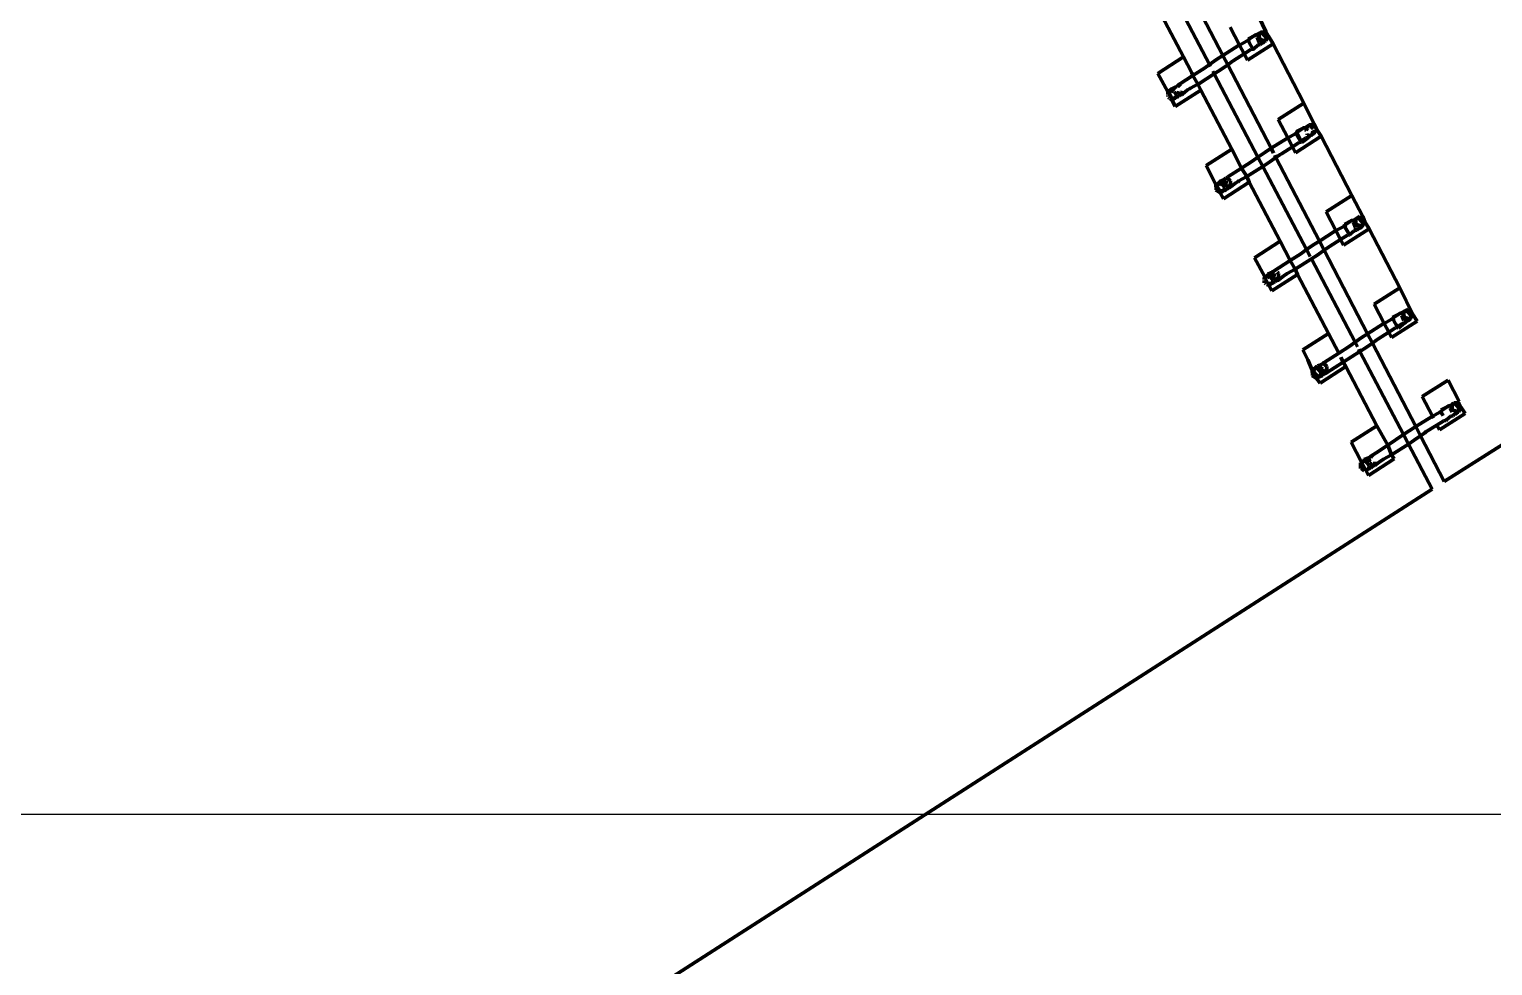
# Model space of a CAD drawing. Header units: millimetres. Extents: x 4307 to 31003, y 2809 to 20009.
# Drawn here: x 19202.6 to 19275, y 8530.5 to 8576.8 of the extents above; entities that cross this region are included whole.
import ezdxf

# ---------------------------------------------------------------- set-up
doc = ezdxf.new("R2010")
doc.units = ezdxf.units.MM
doc.layers.add('ProfileEdges', color=7, linetype='Continuous')

msp = doc.modelspace()

# ---------------------------------------------------------------- linework, layer by layer
for p, q in [((19263.102, 8575.861), (19263.16, 8575.854)), ((19259.424, 8573.698), (19259.364, 8573.733)), ((19259.583, 8573.607), (19259.452, 8573.644)), ((19259.611, 8573.591), (19259.583, 8573.607)), ((19265.337, 8571.723), (19265.507, 8571.373)), ((19265.525, 8571.296), (19265.507, 8571.373)), ((19265.486, 8571.272), (19265.525, 8571.296)), ((19261.705, 8569.388), (19261.709, 8569.363)), ((19261.709, 8569.363), (19261.713, 8569.292)), ((19261.968, 8569.018), (19261.837, 8569.055)), ((19261.995, 8569.002), (19261.968, 8569.018)), ((19267.646, 8567.168), (19267.685, 8567.143)), ((19267.871, 8566.682), (19267.929, 8566.676)), ((19264.089, 8564.799), (19264.093, 8564.774)), ((19264.093, 8564.774), (19264.097, 8564.703)), ((19264.352, 8564.429), (19264.221, 8564.465)), ((19264.379, 8564.413), (19264.352, 8564.429)), ((19270.065, 8562.422), (19270.276, 8562.195)), ((19270.255, 8562.093), (19270.294, 8562.118)), ((19270.294, 8562.118), (19270.276, 8562.195)), ((19266.474, 8560.21), (19266.498, 8560.058)), ((19266.498, 8560.058), (19266.512, 8559.968)), ((19266.572, 8559.934), (19266.512, 8559.968)), ((19266.683, 8559.87), (19266.572, 8559.934)), ((19266.764, 8559.824), (19266.683, 8559.87)), ((19272.449, 8557.833), (19272.573, 8557.736)), ((19272.658, 8557.574), (19272.698, 8557.498)), ((19268.858, 8555.621), (19268.866, 8555.524)), ((19268.912, 8555.435), (19268.892, 8555.405)), ((19268.94, 8555.382), (19268.901, 8555.376)), ((19269.121, 8555.25), (19268.99, 8555.287)), ((19269.148, 8555.234), (19269.121, 8555.25))]:
    msp.add_line(p, q)
msp.add_lwpolyline([(17159.575, 9782.639), (19682.838, 9782.639), (19682.838, 8537.975), (17159.575, 8537.975)], close=True)
at = {"layer": 'ProfileEdges', "lineweight": 211}
for p, q in [((19338.128, 8596.113), (19272.584, 8554.444)), ((19259.489, 8579.65), (19261.636, 8575.516)), ((19260.967, 8575.076), (19258.809, 8579.193)), ((19259.679, 8575.449), (19258.148, 8578.37)), ((19263.268, 8577.738), (19263.758, 8576.706)), ((19262.457, 8576.035), (19261.993, 8576.928)), ((19263.231, 8576.528), (19262.877, 8576.346)), ((19263.231, 8576.528), (19262.916, 8576.322)), ((19263.332, 8576.554), (19263.231, 8576.528)), ((19263.352, 8576.475), (19263.324, 8576.428)), ((19263.425, 8576.181), (19263.324, 8576.428)), ((19263.332, 8576.554), (19263.434, 8576.616)), ((19263.352, 8576.475), (19263.332, 8576.554)), ((19263.435, 8576.562), (19263.352, 8576.475)), ((19263.489, 8576.653), (19263.434, 8576.616)), ((19263.435, 8576.562), (19263.434, 8576.616)), ((19263.439, 8576.345), (19263.435, 8576.562)), ((19263.463, 8576.629), (19263.526, 8576.671)), ((19263.526, 8576.671), (19263.489, 8576.653)), ((19263.758, 8576.706), (19263.526, 8576.671)), ((19263.785, 8576.412), (19263.526, 8576.671)), ((19263.881, 8576.47), (19263.758, 8576.706)), ((19263.881, 8576.47), (19263.767, 8576.239)), ((19263.881, 8576.47), (19264.123, 8576.094)), ((19262.41, 8576.009), (19261.636, 8575.516)), ((19262.41, 8576.009), (19262.457, 8576.035)), ((19262.457, 8576.035), (19262.809, 8576.221)), ((19262.685, 8575.596), (19262.457, 8576.035)), ((19263.023, 8575.811), (19262.685, 8575.596)), ((19262.893, 8576.274), (19262.809, 8576.221)), ((19264.123, 8576.094), (19262.848, 8575.283)), ((19262.877, 8576.346), (19262.916, 8576.322)), ((19262.916, 8576.322), (19262.893, 8576.274)), ((19262.912, 8576.189), (19262.893, 8576.274)), ((19262.912, 8576.189), (19263.102, 8575.861)), ((19262.953, 8576.312), (19262.916, 8576.322)), ((19263.121, 8575.828), (19263.023, 8575.811)), ((19263.102, 8575.861), (19263.121, 8575.828)), ((19263.121, 8575.828), (19263.16, 8575.854)), ((19263.365, 8576.027), (19263.16, 8575.854)), ((19263.363, 8576.202), (19263.425, 8576.181)), ((19263.365, 8576.027), (19263.478, 8576.055)), ((19263.439, 8576.345), (19263.695, 8576.234)), ((19263.559, 8576.146), (19263.478, 8576.055)), ((19263.638, 8576.188), (19263.516, 8576.2)), ((19263.667, 8576.179), (19263.559, 8576.146)), ((19263.587, 8576.128), (19263.667, 8576.179)), ((19263.695, 8576.234), (19263.638, 8576.188)), ((19263.667, 8576.179), (19263.638, 8576.188)), ((19263.695, 8576.234), (19263.667, 8576.179)), ((19263.739, 8576.262), (19263.695, 8576.234)), ((19263.695, 8576.234), (19263.767, 8576.239)), ((19263.785, 8576.412), (19263.739, 8576.262)), ((19264.123, 8576.094), (19265.643, 8573.167)), ((19259.679, 8575.449), (19258.407, 8574.633)), ((19260.095, 8574.656), (19259.679, 8575.449)), ((19260.967, 8575.076), (19260.722, 8574.891)), ((19261.318, 8575.314), (19260.967, 8575.076)), ((19261.023, 8574.969), (19260.967, 8575.076)), ((19261.636, 8575.516), (19261.318, 8575.314)), ((19261.565, 8574.841), (19261.873, 8575.06)), ((19261.636, 8575.516), (19261.873, 8575.06)), ((19261.873, 8575.06), (19262.09, 8575.217)), ((19261.873, 8575.06), (19264.021, 8570.927)), ((19262.141, 8575.251), (19262.09, 8575.217)), ((19262.685, 8575.596), (19262.141, 8575.251)), ((19262.848, 8575.283), (19262.685, 8575.596)), ((19258.904, 8573.721), (19258.407, 8574.633)), ((19260.152, 8574.527), (19259.493, 8574.104)), ((19260.095, 8574.656), (19260.152, 8574.527)), ((19260.722, 8574.891), (19260.152, 8574.527)), ((19260.152, 8574.527), (19260.389, 8574.094)), ((19261.209, 8574.614), (19260.435, 8574.119)), ((19261.209, 8574.614), (19261.141, 8574.745)), ((19261.565, 8574.841), (19261.209, 8574.614)), ((19263.368, 8570.497), (19261.209, 8574.614)), ((19259.085, 8573.876), (19258.904, 8573.721)), ((19258.905, 8573.683), (19258.904, 8573.721)), ((19258.907, 8573.582), (19258.905, 8573.683)), ((19258.969, 8573.651), (19258.905, 8573.683)), ((19258.909, 8573.483), (19258.908, 8573.543)), ((19258.969, 8573.651), (19259.085, 8573.876)), ((19258.969, 8573.651), (19259.092, 8573.415)), ((19259.054, 8573.707), (19259.314, 8573.989)), ((19259.085, 8573.876), (19259.314, 8573.989)), ((19259.351, 8573.577), (19259.224, 8573.72)), ((19259.267, 8572.993), (19260.539, 8573.809)), ((19259.295, 8573.431), (19259.351, 8573.577)), ((19259.314, 8573.989), (19259.364, 8573.987)), ((19259.43, 8574.047), (19259.364, 8573.987)), ((19259.424, 8573.698), (19259.403, 8573.739)), ((19259.452, 8573.644), (19259.424, 8573.698)), ((19259.43, 8574.047), (19259.453, 8574.062)), ((19259.452, 8573.644), (19259.49, 8573.553)), ((19259.493, 8574.104), (19259.453, 8574.062)), ((19259.543, 8573.978), (19259.453, 8574.062)), ((19259.49, 8573.553), (19259.453, 8573.505)), ((19259.49, 8573.553), (19259.583, 8573.607)), ((19259.49, 8573.553), (19259.611, 8573.591)), ((19259.583, 8573.607), (19259.604, 8573.623)), ((19259.604, 8573.623), (19259.617, 8573.771)), ((19259.611, 8573.591), (19259.604, 8573.623)), ((19259.633, 8573.606), (19259.611, 8573.591)), ((19259.89, 8573.813), (19259.633, 8573.606)), ((19259.982, 8573.865), (19259.89, 8573.813)), ((19260.039, 8573.907), (19259.982, 8573.865)), ((19260.039, 8573.907), (19260.389, 8574.094)), ((19260.389, 8574.094), (19260.435, 8574.119)), ((19260.389, 8574.094), (19260.539, 8573.809)), ((19260.539, 8573.809), (19262.07, 8570.888)), ((19258.933, 8573.437), (19258.978, 8573.406)), ((19259.007, 8573.387), (19259.117, 8573.313)), ((19259.206, 8573.413), (19259.092, 8573.415)), ((19259.117, 8573.313), (19259.092, 8573.415)), ((19259.117, 8573.313), (19259.16, 8573.336)), ((19259.267, 8572.993), (19259.117, 8573.313)), ((19259.232, 8573.384), (19259.16, 8573.336)), ((19259.232, 8573.384), (19259.206, 8573.413)), ((19259.232, 8573.384), (19259.295, 8573.431)), ((19259.353, 8573.45), (19259.295, 8573.431)), ((19259.295, 8573.431), (19259.333, 8573.411)), ((19259.353, 8573.45), (19259.333, 8573.411)), ((19259.353, 8573.45), (19259.453, 8573.505)), ((19264.368, 8572.356), (19265.643, 8573.167)), ((19265.643, 8573.167), (19266.142, 8572.117)), ((19264.841, 8571.446), (19264.368, 8572.356)), ((19265.847, 8572.039), (19265.91, 8572.081)), ((19266.142, 8572.117), (19265.91, 8572.081)), ((19266.106, 8571.894), (19265.91, 8572.081)), ((19266.265, 8571.881), (19266.142, 8572.117)), ((19264.794, 8571.42), (19264.021, 8570.927)), ((19264.794, 8571.42), (19264.841, 8571.446)), ((19264.841, 8571.446), (19265.193, 8571.632)), ((19264.841, 8571.446), (19265.07, 8571.007)), ((19265.193, 8571.632), (19265.276, 8571.692)), ((19266.498, 8571.523), (19265.223, 8570.712)), ((19265.615, 8571.939), (19265.261, 8571.757)), ((19265.301, 8571.733), (19265.261, 8571.757)), ((19265.301, 8571.733), (19265.276, 8571.692)), ((19265.276, 8571.692), (19265.296, 8571.6)), ((19265.296, 8571.6), (19265.486, 8571.272)), ((19265.301, 8571.733), (19265.615, 8571.939)), ((19265.301, 8571.733), (19265.337, 8571.723)), ((19265.749, 8571.438), (19265.525, 8571.296)), ((19265.544, 8571.216), (19265.862, 8571.466)), ((19265.717, 8571.964), (19265.615, 8571.939)), ((19265.678, 8571.897), (19265.717, 8571.964)), ((19265.736, 8571.886), (19265.708, 8571.839)), ((19265.75, 8571.832), (19265.708, 8571.839)), ((19265.819, 8572.027), (19265.717, 8571.964)), ((19265.717, 8571.964), (19265.736, 8571.886)), ((19265.821, 8571.913), (19265.736, 8571.886)), ((19265.736, 8571.886), (19265.75, 8571.832)), ((19265.749, 8571.438), (19265.862, 8571.466)), ((19265.821, 8571.913), (19265.75, 8571.832)), ((19265.797, 8571.641), (19265.809, 8571.592)), ((19265.944, 8571.557), (19265.809, 8571.592)), ((19265.847, 8572.039), (19265.819, 8572.027)), ((19265.821, 8571.913), (19265.819, 8572.027)), ((19265.862, 8571.466), (19265.944, 8571.557)), ((19265.982, 8571.561), (19265.944, 8571.557)), ((19266.022, 8571.599), (19265.982, 8571.561)), ((19265.982, 8571.561), (19266.051, 8571.59)), ((19265.984, 8571.704), (19266.092, 8571.669)), ((19266.076, 8571.638), (19266.022, 8571.599)), ((19266.051, 8571.59), (19266.022, 8571.599)), ((19266.051, 8571.59), (19266.076, 8571.638)), ((19266.123, 8571.673), (19266.076, 8571.638)), ((19266.151, 8571.65), (19266.076, 8571.638)), ((19266.092, 8571.669), (19266.123, 8571.673)), ((19266.123, 8571.673), (19266.168, 8571.82)), ((19266.123, 8571.673), (19266.151, 8571.65)), ((19266.265, 8571.881), (19266.151, 8571.65)), ((19266.265, 8571.881), (19266.498, 8571.523)), ((19268.018, 8568.596), (19266.498, 8571.523)), ((19262.07, 8570.888), (19260.798, 8570.072)), ((19262.56, 8569.953), (19262.07, 8570.888)), ((19263.703, 8570.724), (19263.368, 8570.497)), ((19264.021, 8570.927), (19263.703, 8570.724)), ((19264.021, 8570.927), (19264.143, 8570.691)), ((19264.258, 8570.471), (19264.474, 8570.628)), ((19264.525, 8570.662), (19264.474, 8570.628)), ((19265.07, 8571.007), (19264.525, 8570.662)), ((19265.407, 8571.221), (19265.07, 8571.007)), ((19265.223, 8570.712), (19265.07, 8571.007)), ((19265.505, 8571.239), (19265.407, 8571.221)), ((19265.486, 8571.272), (19265.505, 8571.239)), ((19265.525, 8571.296), (19265.505, 8571.239)), ((19265.505, 8571.239), (19265.544, 8571.216)), ((19261.288, 8569.132), (19260.798, 8570.072)), ((19261.878, 8569.515), (19262.56, 8569.953)), ((19263.106, 8570.302), (19262.56, 8569.953)), ((19262.56, 8569.953), (19262.82, 8569.53)), ((19263.61, 8570.035), (19262.82, 8569.53)), ((19263.368, 8570.497), (19263.106, 8570.302)), ((19263.61, 8570.035), (19263.368, 8570.497)), ((19263.949, 8570.252), (19263.61, 8570.035)), ((19265.768, 8565.919), (19263.61, 8570.035)), ((19263.949, 8570.252), (19264.258, 8570.471)), ((19264.201, 8570.581), (19264.258, 8570.471)), ((19264.258, 8570.471), (19266.405, 8566.338)), ((19261.328, 8569.162), (19261.444, 8569.232)), ((19261.353, 8569.061), (19261.444, 8569.232)), ((19261.438, 8569.118), (19261.534, 8569.215)), ((19261.444, 8569.232), (19261.476, 8569.292)), ((19261.444, 8569.232), (19261.492, 8569.263)), ((19261.705, 8569.388), (19261.476, 8569.292)), ((19261.476, 8569.292), (19261.594, 8569.276)), ((19261.492, 8569.263), (19261.534, 8569.215)), ((19261.534, 8569.215), (19261.594, 8569.276)), ((19261.534, 8569.215), (19261.735, 8568.987)), ((19261.594, 8569.276), (19261.705, 8569.388)), ((19261.594, 8569.276), (19261.713, 8569.292)), ((19262.93, 8569.248), (19261.658, 8568.432)), ((19261.705, 8569.388), (19261.774, 8569.444)), ((19261.713, 8569.292), (19261.731, 8569.258)), ((19261.731, 8569.258), (19261.874, 8569.238)), ((19261.743, 8569.147), (19261.731, 8569.258)), ((19261.774, 8569.444), (19261.837, 8569.472)), ((19261.837, 8569.472), (19261.878, 8569.515)), ((19262.007, 8569.316), (19261.837, 8569.472)), ((19261.988, 8569.034), (19262.007, 8569.316)), ((19262.274, 8569.224), (19262.018, 8569.016)), ((19262.367, 8569.276), (19262.274, 8569.224)), ((19262.423, 8569.318), (19262.367, 8569.276)), ((19262.423, 8569.318), (19262.791, 8569.514)), ((19262.791, 8569.514), (19262.82, 8569.53)), ((19262.82, 8569.53), (19262.93, 8569.248)), ((19264.461, 8566.328), (19262.93, 8569.248)), ((19261.328, 8569.162), (19261.288, 8569.132)), ((19261.294, 8568.875), (19261.288, 8569.132)), ((19261.294, 8568.875), (19261.338, 8568.833)), ((19261.502, 8568.724), (19261.338, 8568.833)), ((19261.353, 8569.061), (19261.476, 8568.825)), ((19261.59, 8568.824), (19261.476, 8568.825)), ((19261.544, 8568.747), (19261.502, 8568.724)), ((19261.658, 8568.432), (19261.502, 8568.724)), ((19261.616, 8568.794), (19261.544, 8568.747)), ((19261.616, 8568.794), (19261.59, 8568.824)), ((19261.616, 8568.794), (19261.679, 8568.842)), ((19261.679, 8568.842), (19261.735, 8568.987)), ((19261.738, 8568.861), (19261.679, 8568.842)), ((19261.717, 8568.822), (19261.679, 8568.842)), ((19261.738, 8568.861), (19261.717, 8568.822)), ((19261.738, 8568.861), (19261.838, 8568.916)), ((19261.808, 8569.109), (19261.743, 8569.147)), ((19261.837, 8569.055), (19261.808, 8569.109)), ((19261.837, 8569.055), (19261.874, 8568.964)), ((19261.874, 8568.964), (19261.838, 8568.916)), ((19261.874, 8568.964), (19261.968, 8569.018)), ((19261.874, 8568.964), (19261.995, 8569.002)), ((19261.968, 8569.018), (19261.988, 8569.034)), ((19261.995, 8569.002), (19261.988, 8569.034)), ((19262.018, 8569.016), (19261.995, 8569.002)), ((19266.743, 8567.785), (19268.018, 8568.596)), ((19268.018, 8568.596), (19268.563, 8567.547)), ((19267.226, 8566.857), (19266.743, 8567.785)), ((19267.226, 8566.857), (19267.578, 8567.042)), ((19267.661, 8567.1), (19267.578, 8567.042)), ((19267.646, 8567.168), (19267.999, 8567.349)), ((19267.661, 8567.1), (19267.646, 8567.168)), ((19267.685, 8567.143), (19267.661, 8567.1)), ((19267.721, 8567.134), (19267.661, 8567.1)), ((19267.68, 8567.011), (19267.661, 8567.1)), ((19267.68, 8567.011), (19267.871, 8566.682)), ((19267.685, 8567.143), (19267.999, 8567.349)), ((19268.101, 8567.375), (19267.999, 8567.349)), ((19268.092, 8567.25), (19268.124, 8567.282)), ((19268.092, 8567.25), (19268.193, 8567.003)), ((19268.101, 8567.375), (19268.203, 8567.437)), ((19268.101, 8567.375), (19268.124, 8567.282)), ((19268.124, 8567.282), (19268.204, 8567.362)), ((19268.132, 8567.024), (19268.193, 8567.003)), ((19268.257, 8567.475), (19268.203, 8567.437)), ((19268.203, 8567.437), (19268.204, 8567.362)), ((19268.204, 8567.362), (19268.208, 8567.167)), ((19268.208, 8567.167), (19268.476, 8567.08)), ((19268.257, 8567.475), (19268.232, 8567.45)), ((19268.309, 8567.507), (19268.257, 8567.475)), ((19268.436, 8567), (19268.285, 8567.022)), ((19268.407, 8567.567), (19268.309, 8567.507)), ((19268.309, 8567.507), (19268.553, 8567.234)), ((19268.649, 8567.292), (19268.407, 8567.567)), ((19268.436, 8567), (19268.476, 8567.08)), ((19268.436, 8567), (19268.535, 8567.061)), ((19268.476, 8567.08), (19268.553, 8567.234)), ((19268.476, 8567.08), (19268.535, 8567.061)), ((19268.535, 8567.061), (19268.649, 8567.292)), ((19268.563, 8567.547), (19268.649, 8567.292)), ((19268.649, 8567.292), (19268.873, 8566.951)), ((19264.461, 8566.328), (19263.189, 8565.511)), ((19264.461, 8566.328), (19264.961, 8565.374)), ((19266.405, 8566.338), (19266.087, 8566.135)), ((19267.178, 8566.831), (19266.405, 8566.338)), ((19266.405, 8566.338), (19266.642, 8565.882)), ((19266.909, 8566.072), (19267.454, 8566.417)), ((19267.178, 8566.831), (19267.226, 8566.857)), ((19267.454, 8566.417), (19267.226, 8566.857)), ((19267.454, 8566.417), (19267.791, 8566.632)), ((19267.598, 8566.141), (19267.454, 8566.417)), ((19268.873, 8566.951), (19267.598, 8566.141)), ((19267.89, 8566.65), (19267.791, 8566.632)), ((19267.871, 8566.682), (19267.89, 8566.65)), ((19267.929, 8566.676), (19267.89, 8566.65)), ((19268.134, 8566.849), (19267.929, 8566.676)), ((19268.134, 8566.849), (19268.246, 8566.877)), ((19268.328, 8566.968), (19268.246, 8566.877)), ((19268.361, 8566.961), (19268.328, 8566.968)), ((19268.361, 8566.961), (19268.436, 8567)), ((19270.393, 8564.024), (19268.873, 8566.951)), ((19265.49, 8565.712), (19264.961, 8565.374)), ((19265.49, 8565.712), (19265.768, 8565.919)), ((19265.768, 8565.919), (19266.087, 8566.135)), ((19265.948, 8565.575), (19265.768, 8565.919)), ((19266.011, 8565.456), (19266.333, 8565.662)), ((19266.333, 8565.662), (19266.642, 8565.882)), ((19266.642, 8565.882), (19266.859, 8566.039)), ((19266.642, 8565.882), (19268.789, 8561.749)), ((19266.859, 8566.039), (19266.909, 8566.072)), ((19263.712, 8564.573), (19263.189, 8565.511)), ((19264.089, 8564.799), (19264.123, 8564.837)), ((19264.123, 8564.837), (19264.961, 8565.374)), ((19264.807, 8564.729), (19265.204, 8564.941)), ((19264.961, 8565.374), (19265.204, 8564.941)), ((19265.204, 8564.941), (19266.011, 8565.456)), ((19265.204, 8564.941), (19265.321, 8564.687)), ((19268.169, 8561.341), (19266.011, 8565.456)), ((19263.712, 8564.573), (19263.673, 8564.543)), ((19263.673, 8564.543), (19263.675, 8564.436)), ((19263.676, 8564.388), (19263.678, 8564.274)), ((19263.712, 8564.573), (19263.821, 8564.639)), ((19263.737, 8564.472), (19263.712, 8564.573)), ((19263.714, 8564.25), (19263.764, 8564.217)), ((19263.737, 8564.472), (19263.821, 8564.639)), ((19263.737, 8564.472), (19263.86, 8564.236)), ((19263.799, 8564.193), (19263.902, 8564.152)), ((19263.821, 8564.639), (19263.855, 8564.705)), ((19263.821, 8564.639), (19263.876, 8564.674)), ((19263.924, 8564.62), (19263.822, 8564.528)), ((19263.855, 8564.705), (19264.089, 8564.799)), ((19263.855, 8564.705), (19263.996, 8564.686)), ((19263.975, 8564.234), (19263.86, 8564.236)), ((19263.902, 8564.152), (19263.86, 8564.236)), ((19263.924, 8564.62), (19263.876, 8564.674)), ((19263.902, 8564.152), (19263.929, 8564.158)), ((19264.05, 8563.871), (19263.902, 8564.152)), ((19263.996, 8564.686), (19263.924, 8564.62)), ((19264.12, 8564.398), (19263.924, 8564.62)), ((19264, 8564.205), (19263.929, 8564.158)), ((19264, 8564.205), (19263.975, 8564.234)), ((19263.996, 8564.686), (19264.089, 8564.799)), ((19263.996, 8564.686), (19264.097, 8564.703)), ((19264, 8564.205), (19264.064, 8564.252)), ((19265.321, 8564.687), (19264.05, 8563.871)), ((19264.064, 8564.252), (19264.12, 8564.398)), ((19264.122, 8564.272), (19264.064, 8564.252)), ((19264.064, 8564.252), (19264.102, 8564.232)), ((19264.132, 8564.809), (19264.089, 8564.799)), ((19264.115, 8564.669), (19264.097, 8564.703)), ((19264.122, 8564.272), (19264.102, 8564.232)), ((19264.258, 8564.649), (19264.115, 8564.669)), ((19264.127, 8564.557), (19264.115, 8564.669)), ((19264.122, 8564.272), (19264.222, 8564.327)), ((19264.193, 8564.52), (19264.127, 8564.557)), ((19264.221, 8564.465), (19264.193, 8564.52)), ((19264.221, 8564.465), (19264.259, 8564.374)), ((19264.259, 8564.374), (19264.222, 8564.327)), ((19264.259, 8564.374), (19264.352, 8564.429)), ((19264.259, 8564.374), (19264.379, 8564.413)), ((19264.391, 8564.727), (19264.312, 8564.8)), ((19264.352, 8564.429), (19264.372, 8564.444)), ((19264.372, 8564.444), (19264.391, 8564.727)), ((19264.379, 8564.413), (19264.372, 8564.444)), ((19264.402, 8564.427), (19264.379, 8564.413)), ((19264.658, 8564.635), (19264.402, 8564.427)), ((19264.751, 8564.686), (19264.658, 8564.635)), ((19264.807, 8564.729), (19264.751, 8564.686)), ((19265.321, 8564.687), (19266.853, 8561.767)), ((19270.393, 8564.024), (19269.118, 8563.214)), ((19270.393, 8564.024), (19271.033, 8562.703)), ((19269.61, 8562.268), (19269.118, 8563.214)), ((19270.384, 8562.76), (19270.03, 8562.579)), ((19270.069, 8562.554), (19270.384, 8562.76)), ((19270.485, 8562.786), (19270.384, 8562.76)), ((19270.477, 8562.661), (19270.508, 8562.693)), ((19270.587, 8562.848), (19270.485, 8562.786)), ((19270.485, 8562.786), (19270.508, 8562.693)), ((19270.508, 8562.693), (19270.589, 8562.773)), ((19270.642, 8562.886), (19270.587, 8562.848)), ((19270.587, 8562.848), (19270.589, 8562.773)), ((19270.589, 8562.773), (19270.592, 8562.578)), ((19270.642, 8562.886), (19270.616, 8562.861)), ((19270.642, 8562.886), (19270.694, 8562.918)), ((19270.791, 8562.977), (19270.694, 8562.918)), ((19270.938, 8562.645), (19270.694, 8562.918)), ((19271.033, 8562.703), (19270.791, 8562.977)), ((19270.92, 8562.472), (19271.033, 8562.703)), ((19271.033, 8562.703), (19271.248, 8562.38)), ((19269.562, 8562.241), (19268.789, 8561.749)), ((19269.562, 8562.241), (19269.61, 8562.268)), ((19269.61, 8562.268), (19269.962, 8562.453)), ((19269.61, 8562.268), (19269.838, 8561.828)), ((19269.838, 8561.828), (19270.176, 8562.043)), ((19270.045, 8562.511), (19269.962, 8562.453)), ((19271.248, 8562.38), (19269.973, 8561.569)), ((19270.069, 8562.554), (19270.03, 8562.579)), ((19270.069, 8562.554), (19270.045, 8562.511)), ((19270.045, 8562.511), (19270.065, 8562.422)), ((19270.065, 8562.422), (19270.255, 8562.093)), ((19270.105, 8562.545), (19270.069, 8562.554)), ((19270.274, 8562.06), (19270.176, 8562.043)), ((19270.255, 8562.093), (19270.274, 8562.06)), ((19270.294, 8562.118), (19270.274, 8562.06)), ((19270.274, 8562.06), (19270.313, 8562.038)), ((19270.518, 8562.26), (19270.294, 8562.118)), ((19270.631, 8562.288), (19270.313, 8562.038)), ((19270.477, 8562.661), (19270.578, 8562.413)), ((19270.518, 8562.26), (19270.631, 8562.288)), ((19270.578, 8562.413), (19270.712, 8562.379)), ((19270.592, 8562.578), (19270.86, 8562.491)), ((19270.712, 8562.379), (19270.631, 8562.288)), ((19270.712, 8562.379), (19270.782, 8562.395)), ((19270.82, 8562.411), (19270.782, 8562.395)), ((19270.86, 8562.491), (19270.82, 8562.411)), ((19270.82, 8562.411), (19270.92, 8562.472)), ((19270.938, 8562.645), (19270.86, 8562.491)), ((19270.86, 8562.491), (19270.92, 8562.472)), ((19266.853, 8561.767), (19265.581, 8560.951)), ((19267.362, 8560.795), (19266.853, 8561.767)), ((19268.169, 8561.341), (19267.875, 8561.123)), ((19268.471, 8561.546), (19268.169, 8561.341)), ((19268.287, 8561.114), (19268.169, 8561.341)), ((19268.789, 8561.749), (19268.471, 8561.546)), ((19269.026, 8561.293), (19268.718, 8561.073)), ((19268.789, 8561.749), (19269.026, 8561.293)), ((19269.243, 8561.45), (19269.026, 8561.293)), ((19269.026, 8561.293), (19271.174, 8557.16)), ((19269.243, 8561.45), (19269.294, 8561.483)), ((19269.294, 8561.483), (19269.838, 8561.828)), ((19269.973, 8561.569), (19269.838, 8561.828)), ((19265.832, 8560.472), (19265.581, 8560.951)), ((19266.646, 8560.337), (19267.362, 8560.795)), ((19267.875, 8561.123), (19267.362, 8560.795)), ((19267.469, 8560.591), (19267.588, 8560.352)), ((19267.588, 8560.352), (19268.411, 8560.878)), ((19268.411, 8560.878), (19268.352, 8560.991)), ((19268.411, 8560.878), (19268.718, 8561.073)), ((19270.569, 8556.763), (19268.411, 8560.878)), ((19266.057, 8559.954), (19265.832, 8560.472)), ((19266.096, 8559.984), (19266.057, 8559.954)), ((19266.062, 8559.692), (19266.057, 8559.954)), ((19266.244, 8560.114), (19266.096, 8559.984)), ((19266.096, 8559.984), (19266.26, 8560.085)), ((19266.121, 8559.883), (19266.244, 8560.114)), ((19266.121, 8559.883), (19266.365, 8559.609)), ((19266.244, 8560.114), (19266.3, 8560.142)), ((19266.26, 8560.085), (19266.504, 8559.809)), ((19266.3, 8560.142), (19266.318, 8560.168)), ((19266.474, 8560.21), (19266.318, 8560.168)), ((19266.318, 8560.168), (19266.498, 8560.058)), ((19266.365, 8559.609), (19266.504, 8559.809)), ((19267.713, 8560.126), (19266.441, 8559.31)), ((19266.474, 8560.21), (19266.543, 8560.265)), ((19266.498, 8560.058), (19266.572, 8560.013)), ((19266.543, 8560.265), (19266.606, 8560.294)), ((19266.572, 8559.934), (19266.572, 8560.013)), ((19266.574, 8559.741), (19266.572, 8559.934)), ((19266.683, 8559.87), (19266.574, 8559.741)), ((19266.574, 8559.741), (19266.764, 8559.824)), ((19266.606, 8560.294), (19266.646, 8560.337)), ((19266.775, 8560.138), (19266.606, 8560.294)), ((19266.703, 8559.895), (19266.683, 8559.87)), ((19266.781, 8559.987), (19266.703, 8559.895)), ((19266.764, 8559.824), (19267.588, 8560.352)), ((19266.764, 8559.824), (19266.781, 8559.987)), ((19266.781, 8559.987), (19266.775, 8560.138)), ((19267.588, 8560.352), (19267.713, 8560.126)), ((19267.713, 8560.126), (19269.244, 8557.206)), ((19266.062, 8559.732), (19266.062, 8559.692)), ((19266.062, 8559.692), (19266.098, 8559.661)), ((19266.27, 8559.545), (19266.098, 8559.661)), ((19266.313, 8559.568), (19266.27, 8559.545)), ((19266.441, 8559.31), (19266.27, 8559.545)), ((19266.365, 8559.609), (19266.313, 8559.568)), ((19266.553, 8559.726), (19266.365, 8559.609)), ((19266.365, 8559.609), (19266.565, 8559.695)), ((19266.565, 8559.695), (19266.574, 8559.741)), ((19272.768, 8559.453), (19271.493, 8558.642)), ((19273.313, 8558.404), (19272.768, 8559.453)), ((19271.994, 8557.679), (19271.493, 8558.642)), ((19273.026, 8558.297), (19273.078, 8558.329)), ((19273.295, 8558.349), (19273.078, 8558.329)), ((19273.078, 8558.329), (19273.322, 8558.055)), ((19273.313, 8558.404), (19273.295, 8558.349)), ((19273.418, 8558.113), (19273.295, 8558.349)), ((19271.947, 8557.652), (19271.174, 8557.16)), ((19271.947, 8557.652), (19271.994, 8557.679)), ((19271.994, 8557.679), (19272.346, 8557.864)), ((19272.049, 8557.574), (19271.994, 8557.679)), ((19272.429, 8557.922), (19272.346, 8557.864)), ((19272.348, 8556.998), (19273.623, 8557.809)), ((19272.414, 8557.989), (19272.768, 8558.171)), ((19272.414, 8557.989), (19272.453, 8557.965)), ((19272.453, 8557.965), (19272.429, 8557.922)), ((19272.449, 8557.833), (19272.429, 8557.922)), ((19272.449, 8557.833), (19272.523, 8557.705)), ((19272.768, 8558.171), (19272.453, 8557.965)), ((19272.49, 8557.955), (19272.453, 8557.965)), ((19272.902, 8557.671), (19272.698, 8557.498)), ((19272.869, 8558.197), (19272.768, 8558.171)), ((19272.889, 8558.119), (19272.861, 8558.071)), ((19272.95, 8557.873), (19272.861, 8558.071)), ((19272.972, 8558.259), (19272.869, 8558.197)), ((19272.889, 8558.119), (19272.869, 8558.197)), ((19272.972, 8558.204), (19272.889, 8558.119)), ((19273.015, 8557.698), (19272.902, 8557.671)), ((19273.026, 8558.297), (19272.972, 8558.259)), ((19272.972, 8558.204), (19272.972, 8558.259)), ((19272.976, 8557.989), (19272.972, 8558.204)), ((19272.976, 8557.989), (19273.245, 8557.902)), ((19273, 8558.272), (19273.026, 8558.297)), ((19273.097, 8557.79), (19273.015, 8557.698)), ((19273.054, 8557.844), (19273.176, 8557.831)), ((19273.13, 8557.782), (19273.097, 8557.79)), ((19273.176, 8557.831), (19273.13, 8557.782)), ((19273.13, 8557.782), (19273.204, 8557.822)), ((19273.229, 8557.871), (19273.176, 8557.831)), ((19273.176, 8557.831), (19273.204, 8557.822)), ((19273.229, 8557.871), (19273.204, 8557.822)), ((19273.276, 8557.905), (19273.229, 8557.871)), ((19273.304, 8557.883), (19273.229, 8557.871)), ((19273.245, 8557.902), (19273.276, 8557.905)), ((19273.322, 8558.055), (19273.276, 8557.905)), ((19273.276, 8557.905), (19273.304, 8557.883)), ((19273.418, 8558.113), (19273.304, 8557.883)), ((19273.418, 8558.113), (19273.623, 8557.809)), ((19269.244, 8557.206), (19267.972, 8556.39)), ((19269.244, 8557.206), (19269.796, 8556.238)), ((19270.569, 8556.763), (19270.855, 8556.957)), ((19271.174, 8557.16), (19270.855, 8556.957)), ((19271.174, 8557.16), (19271.411, 8556.704)), ((19271.678, 8556.894), (19271.627, 8556.86)), ((19272.222, 8557.24), (19271.678, 8556.894)), ((19272.56, 8557.454), (19272.222, 8557.24)), ((19272.348, 8556.998), (19272.222, 8557.24)), ((19272.658, 8557.471), (19272.56, 8557.454)), ((19272.617, 8557.543), (19272.658, 8557.471)), ((19272.658, 8557.471), (19272.698, 8557.498)), ((19268.488, 8555.405), (19267.972, 8556.39)), ((19269.796, 8556.238), (19269.214, 8555.865)), ((19269.796, 8556.238), (19270.569, 8556.763)), ((19269.796, 8556.238), (19269.973, 8555.763)), ((19270.812, 8556.299), (19269.973, 8555.763)), ((19270.812, 8556.299), (19270.569, 8556.763)), ((19271.102, 8556.484), (19270.812, 8556.299)), ((19271.985, 8554.061), (19270.812, 8556.299)), ((19271.102, 8556.484), (19271.411, 8556.704)), ((19271.411, 8556.704), (19271.627, 8556.86)), ((19271.411, 8556.704), (19272.584, 8554.444)), ((19268.488, 8555.405), (19268.593, 8555.465)), ((19268.526, 8555.333), (19268.593, 8555.465)), ((19268.593, 8555.465), (19268.624, 8555.527)), ((19268.644, 8555.495), (19268.593, 8555.465)), ((19268.624, 8555.527), (19268.858, 8555.621)), ((19268.866, 8555.524), (19268.624, 8555.527)), ((19268.644, 8555.495), (19268.888, 8555.22)), ((19270.104, 8555.565), (19268.832, 8554.749)), ((19268.927, 8555.676), (19268.858, 8555.621)), ((19268.866, 8555.524), (19268.884, 8555.49)), ((19268.884, 8555.49), (19268.945, 8555.482)), ((19268.912, 8555.435), (19268.884, 8555.49)), ((19268.99, 8555.705), (19268.927, 8555.676)), ((19268.99, 8555.705), (19269.031, 8555.748)), ((19269.058, 8555.642), (19268.99, 8555.705)), ((19269.031, 8555.748), (19269.214, 8555.865)), ((19269.427, 8555.456), (19269.171, 8555.249)), ((19269.427, 8555.456), (19269.519, 8555.508)), ((19269.519, 8555.508), (19269.576, 8555.55)), ((19269.576, 8555.55), (19269.973, 8555.763)), ((19269.973, 8555.763), (19270.104, 8555.565)), ((19268.441, 8555.364), (19268.447, 8555.096)), ((19268.469, 8555.081), (19268.622, 8554.978)), ((19268.526, 8555.333), (19268.488, 8555.405)), ((19268.698, 8555.005), (19268.526, 8555.333)), ((19268.769, 8555.027), (19268.698, 8555.005)), ((19268.832, 8554.749), (19268.698, 8555.005)), ((19268.769, 8555.027), (19268.832, 8555.074)), ((19268.832, 8555.074), (19268.888, 8555.22)), ((19268.89, 8555.093), (19268.832, 8555.074)), ((19268.832, 8555.074), (19268.87, 8555.054)), ((19268.89, 8555.093), (19268.87, 8555.054)), ((19268.95, 8555.126), (19268.89, 8555.093)), ((19268.904, 8555.119), (19268.89, 8555.093)), ((19268.95, 8555.126), (19268.904, 8555.119)), ((19268.99, 8555.287), (19268.94, 8555.382)), ((19268.99, 8555.148), (19268.95, 8555.126)), ((19268.99, 8555.287), (19269.033, 8555.201)), ((19269.033, 8555.201), (19268.99, 8555.148)), ((19269.033, 8555.201), (19269.121, 8555.25)), ((19269.033, 8555.201), (19269.148, 8555.234)), ((19269.121, 8555.25), (19269.141, 8555.266)), ((19269.141, 8555.266), (19269.154, 8555.415)), ((19269.148, 8555.234), (19269.141, 8555.266)), ((19269.171, 8555.249), (19269.148, 8555.234)), ((19271.985, 8554.061), (19206.591, 8512.106))]:
    msp.add_line(p, q, dxfattribs=at)

doc.saveas('drawing.dxf')
